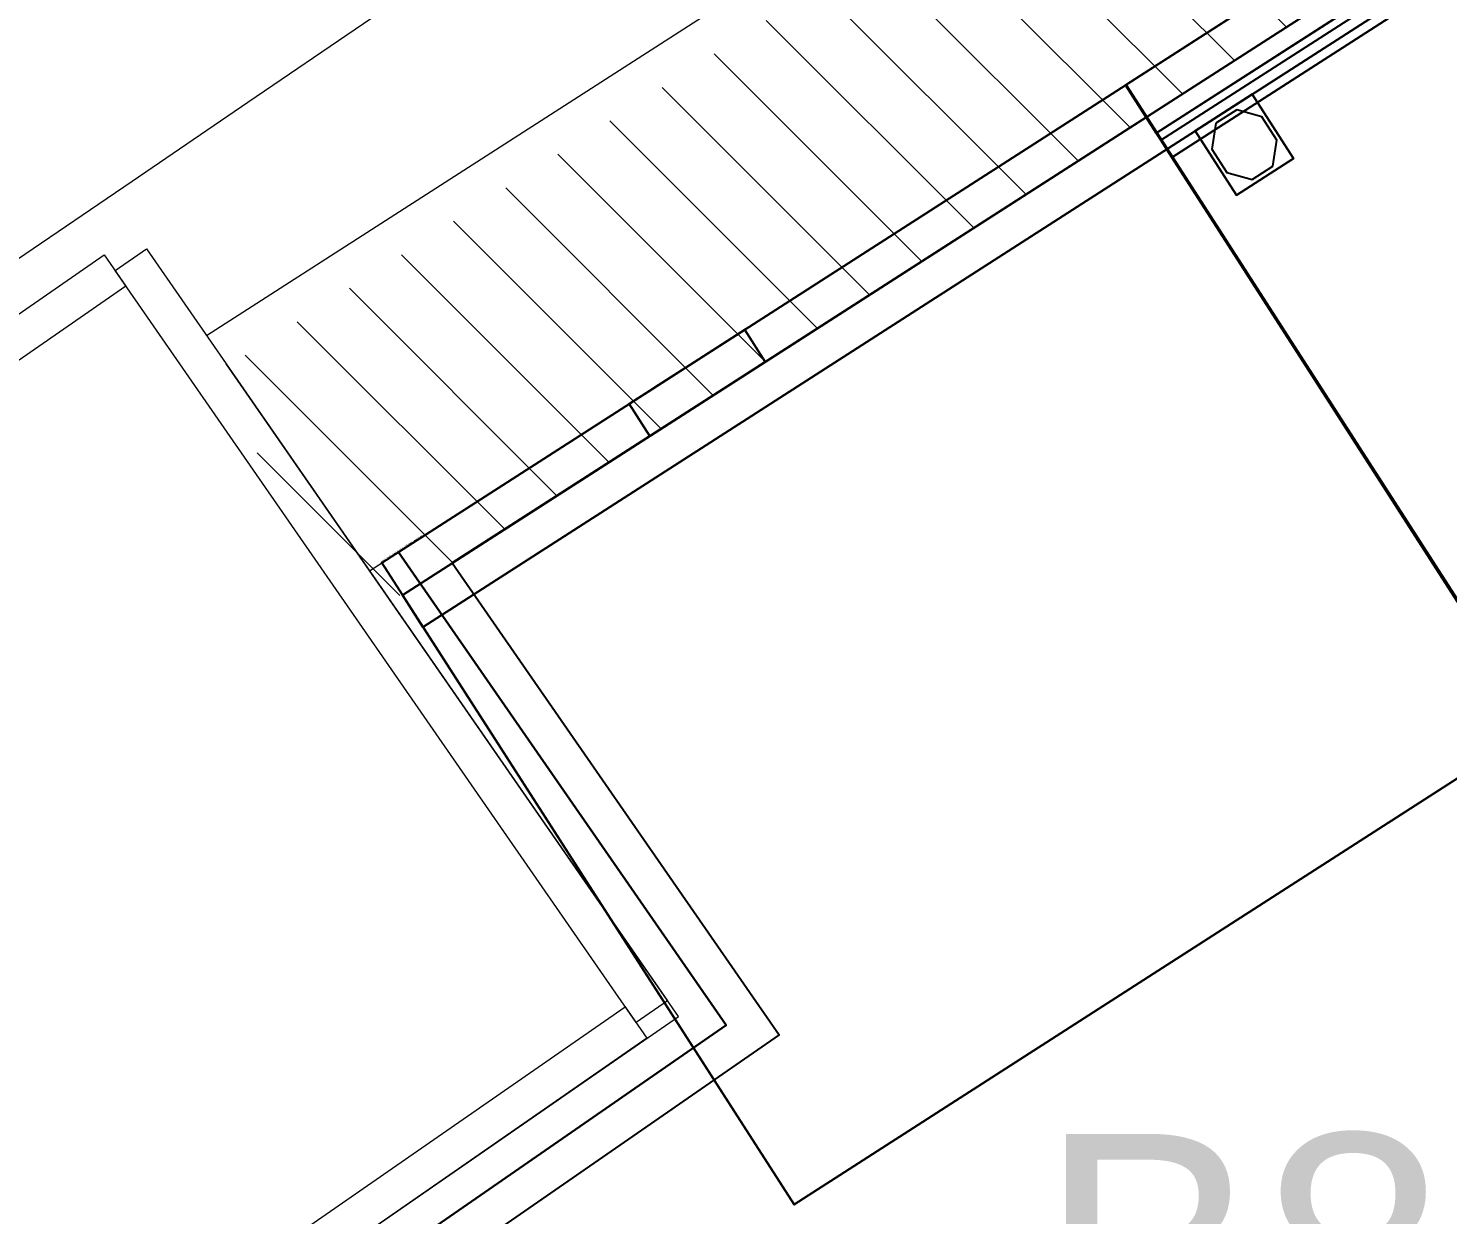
# Model space of a CAD drawing. Header units: millimetres. Extents: x 8159 to 14952, y 6817 to 11888.
# Drawn here: x 8646.9 to 8721.3, y 8208.5 to 8270.7 of the extents above; entities that cross this region are included whole.
import ezdxf
from ezdxf.enums import TextEntityAlignment as Align

# ---------------------------------------------------------------- set-up
doc = ezdxf.new("R2010")
doc.units = ezdxf.units.MM
doc.header["$LTSCALE"] = 5
for name, color, linetype in [('200-EquipBorder-2d', 9, 'Continuous'), ('200-EquipID-2d', 7, 'Continuous'), ('200-EquipInternal-2d', 252, 'Continuous'), ('200-EquipRemBorder-2d', 21, 'Continuous'), ('200-EquipSteel-3d', 9, 'Continuous')]:
    doc.layers.add(name, color=color, linetype=linetype)
doc.layers.add('200-InsPoint-3D', color=3, linetype='Continuous', plot=False)
for name, color, linetype, lineweight in [('3-YANGIN-DOLABI', 7, 'Continuous', 0), ('A-DUVAR', 5, 'Continuous', 18), ('anted', 10, 'Continuous', 0), ('FIBROBETON', 1, 'Continuous', 18), ('S-Fibrobeton', 26, 'Continuous', 25), ('S-Karkas', 48, 'Continuous', 25), ('S-Ölçü', 140, 'Continuous', 5), ('SİLİKON', 1, 'Continuous', 0), ('SİYAH', 253, 'Continuous', 5), ('YAZI', 250, 'Continuous', 30)]:
    doc.layers.add(name, color=color, linetype=linetype, lineweight=lineweight)
doc.styles.add('Arial', font='arial.ttf')
doc.styles.add('ROMANS', font='micross.ttf')

# ---------------------------------------------------------------- blocks, each defined once
blk = doc.blocks.new('*U15')
at = {"layer": 'S-Fibrobeton'}
blk.add_lwpolyline([(-2548.566904507291, -9987.315860158003), (-2552.681392000589, -9986.297347685359), (-2556.1046579737, -9988.366465873709), (-2556.612463393085, -9990.426109934708), (-2563.331311762842, -9994.487170768956), (-2558.158516291761, -10003.04533570174), (-2624.056239556666, -10042.87610357431), (-2629.229035027274, -10034.31793864186), (-2642.066282426377, -10042.0771318486), (-2643.359481294469, -10039.93759061514), (-2642.851675875301, -10037.87794655511), (-2644.92079406345, -10034.45468058233), (-2647.488243543711, -10036.00651922317), (-2642.574087846466, -10044.13677590917), (-2629.736840446895, -10036.3775827024), (-2624.564044975816, -10044.93574763518), (-2556.098872231942, -10003.55314112081), (-2561.271667702559, -9994.99497618824)], close=True, dxfattribs=at)
at = {"layer": 'S-Karkas'}
for points in [[(-2566.217215570973, -9986.453465265495), (-2631.415645105767, -10025.86156095644)], [(-2564.148097361356, -9989.87673122584), (-2629.346526897809, -10029.28482691404)]]:
    blk.add_lwpolyline(points, dxfattribs=at)
blk = doc.blocks.new('A$C23C11219')
at = {"layer": 'FIBROBETON'}
for p, q in [((5989.145412613141, 195.4770391329402), (6028.414222656175, 219.4345130775019)), ((6029.455851958059, 217.7271735103914), (5990.187041915083, 193.7696995657097)), ((5990.187041915083, 193.7696995657097), (5989.145412613141, 195.4770391329402)), ((5987.956543017211, 193.5823089019013), (5989.663882584204, 194.6239382036092)), ((5989.663882584204, 194.6239382036092), (6014.662985830708, 153.647788593591)), ((6012.95564626371, 152.6061592916503), (5987.956543017211, 193.5823089019013)), ((6014.141602292194, 154.4991137448087), (6053.410412335171, 178.4565876894921)), ((6054.452041637169, 176.7492481223798), (6015.183231594079, 152.7917741777)), ((6015.183231594079, 152.7917741777), (6014.141602292194, 154.4991137448087)), ((6014.662985830708, 153.647788593591), (6012.95564626371, 152.6061592916503))]:
    blk.add_line(p, q, dxfattribs=at)
blk.add_lwpolyline([(4170.990747755426, 707.80850754319), (4330.647340640495, -537.5282950992986, 0.0791181024765921), (6057.442217657468, 175.6914482803604), (5734.14981339181, 708.9886360769177, 0.2883040703584448), (5090.272659662144, 1000.52753596257, -0.0322071867154459)], format="xyb", close=True, dxfattribs=at)
blk.add_lwpolyline([(6041.302802437809, 289.1206434467585), (6049.854957591933, 294.3049972750196), (6132.921529196799, 157.2766992752094), (5995.789387635632, 74.38959688901015), (5990.560441084825, 83.04059205396881)], dxfattribs=at)
at = {"layer": 'S-Ölçü'}
blk.add_blockref('*U15', (8639.961310977982, 10154.54646579966), dxfattribs=at)
blk = doc.blocks.new('attrib')
at = {"layer": '200-EquipID-2d', "style": 'Arial'}
blk.add_attdef('POS', text='', height=2.5, dxfattribs=at).set_placement((0, 0, -1), align=Align.MIDDLE)
at = {"layer": '200-EquipID-2d', "style": 'ROMANS', "flags": 1}
for tag, p in [('ZONA', (0, -4.905095720823795, -2)), ('EQUIPMENTDATA', (0, -7.890274889613664, -2)), ('LONGDESCR', (0, -11.30193611299489, -2)), ('EQUIPMENTCONN', (0, -14.71363678363338, -2)), ('ACCESSORYDATA', (0, -18.55191784604287, -2)), ('ACCESSORYCONN', (0, -21.85697841988653, -2))]:
    blk.add_attdef(tag, text='', height=2.5, dxfattribs=at).set_placement(p, align=Align.CENTER)
blk = doc.blocks.new('TG1110P')
at = {"layer": '200-EquipBorder-2d'}
blk.add_lwpolyline([(0, 0), (1100, 0), (1100, -700), (0, -700)], close=True, dxfattribs=at)
at = {"layer": '200-EquipInternal-2d'}
blk.add_line((-5.684341886080801e-13, -30), (1100, -30), dxfattribs=at)
at = {"layer": '200-EquipSteel-3d'}
blk.add_lwpolyline([(32.75126265846879, -42.5), (22.49999999999801, -52.75126265847121), (22.49999999999801, -67.2487373415288), (32.75126265846879, -77.5), (47.24873734152723, -77.5), (57.49999999999801, -67.2487373415288), (57.49999999999801, -52.75126265847121), (47.24873734152723, -42.5)], close=True, dxfattribs=at)
at = {"layer": '200-EquipSteel-3d', "invisible_edges": 15}
for points in [[(-2.273736754432321e-12, 0, 900), (-2.273736754432321e-12, 0, 1000), (-2.273736754432321e-12, -30, 1000), (-2.131628207280301e-12, -30, 900)], [(-2.273736754432321e-12, 0, 850), (-2.273736754432321e-12, -700, 850), (0, -700, 900), (-2.273736754432321e-12, 0, 900)], [(-2.131628207280301e-12, -30, 900), (-2.273736754432321e-12, -30, 914.9999999999999), (-2.273736754432321e-12, -34.39339828220227, 904.3933982822016), (-2.273736754432321e-12, -45, 900)]]:
    blk.add_3dface(points, dxfattribs=at)
at = {"layer": '200-EquipSteel-3d'}
for points in [[(-2.273736754432321e-12, 0, 1000), (1099.999999999998, 0, 1000), (1099.999999999998, -30, 1000), (-2.273736754432321e-12, -30, 1000)], [(-2.273736754432321e-12, 0, 1000), (-2.273736754432321e-12, 0, 850), (1099.999999999998, 0, 850), (1099.999999999998, 0, 1000)], [(1099.999999999998, 0, 850), (1099.999999999998, -700, 850), (-2.273736754432321e-12, -700, 850), (-2.273736754432321e-12, 0, 850)], [(-2.273736754432321e-12, -30, 1000), (1099.999999999998, -30, 1000), (1099.999999999998, -30, 914.9999999999999), (-2.273736754432321e-12, -30, 914.9999999999999)], [(-2.273736754432321e-12, -30, 914.9999999999999), (-2.273736754432321e-12, -34.39339828220227, 904.3933982822016), (1099.999999999998, -34.39339828220227, 904.3933982822016), (1099.999999999998, -30, 914.9999999999999)], [(-2.273736754432321e-12, -45, 900), (-2.273736754432321e-12, -34.39339828220227, 904.3933982822016), (1099.999999999998, -34.39339828220227, 904.3933982822016), (1099.999999999998, -45, 900)], [(1099.999999999998, -700, 900), (0, -700, 900), (-2.273736754432321e-12, -45, 900), (1099.999999999998, -45, 900)]]:
    blk.add_3dface(points, dxfattribs=at)
at = {"layer": '200-InsPoint-3D'}
blk.add_point((0, 0), dxfattribs=at)
at = {"layer": '200-InsPoint-3D', "flags": 9}
blk.add_attdef('DISTANG', (0, 0), '', height=1, dxfattribs=at)
at = {"layer": '200-EquipSteel-3d'}
mesh = blk.add_polymesh((6, 3), dxfattribs=at)
for k, corner in enumerate([(59.99999999999773, -80, 849.9999999999998), (59.99999999999773, -80, 49.99999999999977), (59.99999999999773, -80, 49.99999999999977), (19.99999999999773, -80, 849.9999999999998), (19.99999999999773, -80, 49.99999999999977), (19.99999999999773, -80, 49.99999999999977), (19.99999999999773, -40, 849.9999999999998), (19.99999999999773, -40, 49.99999999999977), (19.99999999999773, -80, 49.99999999999977), (59.99999999999773, -40, 849.9999999999998), (59.99999999999773, -40, 49.99999999999977), (59.99999999999773, -80, 49.99999999999977), (59.99999999999773, -40, 849.9999999999998), (59.99999999999773, -40, 849.9999999999998), (59.99999999999773, -80, 849.9999999999998), (19.99999999999773, -40, 849.9999999999998), (19.99999999999773, -40, 849.9999999999998), (19.99999999999773, -80, 849.9999999999998)]):
    mesh.set_mesh_vertex(divmod(k, 3), corner)
blk = doc.blocks.new('WSS144')
at = {"layer": '200-EquipInternal-2d'}
blk.add_line((1402.477064220184, -20.09174311926608), (0, -20.09174311926608), dxfattribs=at)
at = {"layer": '200-EquipRemBorder-2d'}
for p, q in [((0, 0), (1402.477064220184, 0)), ((0, 0), (0, -400)), ((0, 0), (1402.477064220184, 0)), ((220.5504587155963, 0), (150.3669724770643, 0)), ((205.5045871559633, 0), (165.4128440366972, 0)), ((205.5045871559633, 0), (165.4128440366972, 0)), ((165.4128440366972, 0), (165.4128440366972, 0)), ((205.5045871559633, 0), (205.5045871559633, 0)), ((1402.477064220184, -400), (0, -400))]:
    blk.add_line(p, q, dxfattribs=at)
at = {"layer": '200-EquipSteel-3d', "extrusion": (-1, 0, 0)}
blk.add_solid([(391.0000000000005, 1600, -205.0000000000006), (20.00000000000028, 1600, -205.0000000000006), (20.00000000000028, 1500, -205.0000000000006)], dxfattribs=at)
at = {"layer": '200-InsPoint-3D'}
for p in [(0, 0), (0, -400)]:
    blk.add_point(p, dxfattribs=at)
blk.add_attdef('DISTANG', (0, 0), '', height=1, dxfattribs=at)
at = {"layer": '200-EquipSteel-3d'}
mesh = blk.add_polymesh((6, 3), dxfattribs=at)
for k, corner in enumerate([(220.0000000000006, -20, 1800), (220.0000000000006, -20, 1400), (220.0000000000006, -20, 1400), (150.0000000000006, -20, 1800), (150.0000000000006, -20, 1400), (150.0000000000006, -20, 1400), (150.0000000000006, 0, 1800), (150.0000000000006, 0, 1400), (150.0000000000006, -20, 1400), (220.0000000000006, 0, 1800), (220.0000000000006, 0, 1400), (220.0000000000006, -20, 1400), (220.0000000000006, 0, 1800), (220.0000000000006, 0, 1800), (220.0000000000006, -20, 1800), (150.0000000000006, 0, 1800), (150.0000000000006, 0, 1800), (150.0000000000006, -20, 1800)]):
    mesh.set_mesh_vertex(divmod(k, 3), corner)
mesh = blk.add_polymesh((6, 3), dxfattribs=at)
for k, corner in enumerate([(1400, -400, 1630), (1400, -400, 1600), (1400, -400, 1600), (5.684341886080801e-13, -400, 1630), (5.684341886080801e-13, -400, 1600), (5.684341886080801e-13, -400, 1600), (5.684341886080801e-13, -20, 1630), (5.684341886080801e-13, -20, 1600), (5.684341886080801e-13, -400, 1600), (1400, -20, 1630), (1400, -20, 1600), (1400, -400, 1600), (1400, -20, 1630), (1400, -20, 1630), (1400, -400, 1630), (5.684341886080801e-13, -20, 1630), (5.684341886080801e-13, -20, 1630), (5.684341886080801e-13, -400, 1630)]):
    mesh.set_mesh_vertex(divmod(k, 3), corner)
mesh = blk.add_polymesh((6, 3), dxfattribs=at)
for k, corner in enumerate([(1400, -40, 1660), (1400, -40, 1630), (1400, -40, 1630), (5.684341886080801e-13, -40, 1660), (5.684341886080801e-13, -40, 1630), (5.684341886080801e-13, -40, 1630), (5.684341886080801e-13, -20, 1660), (5.684341886080801e-13, -20, 1630), (5.684341886080801e-13, -40, 1630), (1400, -20, 1660), (1400, -20, 1630), (1400, -40, 1630), (1400, -20, 1660), (1400, -20, 1660), (1400, -40, 1660), (5.684341886080801e-13, -20, 1660), (5.684341886080801e-13, -20, 1660), (5.684341886080801e-13, -40, 1660)]):
    mesh.set_mesh_vertex(divmod(k, 3), corner)

msp = doc.modelspace()

# ---------------------------------------------------------------- hatches: boundary and pattern name
at = {"layer": 'SİYAH', "extrusion": (-1e-16, 0.0106729769486166, 0.9999430421594294)}
h = msp.add_hatch(dxfattribs=at)
h.set_pattern_fill('ANSI31', color=256, scale=0.9999999999999988, angle=-89.9999999999992, style=0)
h.set_pattern_definition([(315.0000000000007, (93577.5510261486, 99433.08740800693), (2.245064030267255, 2.245064030267324), [])])
h.paths.add_polyline_path([(8940.00921403169, 8417.291306702784), (8932.263235153607, 8430.143828106608), (8897.097698712989, 8407.541853393603), (8897.132066053111, 8407.485734647518), (8894.573559552407, 8405.919511315107), (8656.252971093903, 8252.743519729556), (8664.798476212198, 8240.404878496352)])

# ---------------------------------------------------------------- linework, layer by layer
at = {"layer": '200-EquipID-2d', "elevation": 129.6867239968079}
msp.add_lwpolyline([(8704.473833594873, 8267.760511404342), (8666.313585060596, 8243.23513986891), (8683.49936702853, 8218.425225972505), (8661.340106137539, 8203.079023085942), (8685.191914957983, 8168.43300822175)], dxfattribs=at)
at = {"layer": '200-EquipInternal-2d'}
msp.add_line((8742.849453213079, 8208.126940840226, 136.89794760768), (8704.473833594871, 8267.76051140434, 129.6867239968079), dxfattribs=at)
at = {"layer": '200-EquipInternal-2d', "elevation": 129.6867239968079}
for points in [[(8704.473833594871, 8267.76051140434), (8742.849453213079, 8208.126940840226), (8685.191914983076, 8168.433008239025), (8661.340106137539, 8203.079023085942), (8683.498059298208, 8218.424320315275), (8666.313585060596, 8243.23513986891), (8704.473833594871, 8267.76051140434)], [(8705.55515482339, 8266.078029784603), (8669.136608883522, 8242.672040456384), (8686.28242556043, 8217.919821661144), (8664.118433816191, 8202.57034246342), (8686.83927319311, 8169.567120581773)]]:
    msp.add_lwpolyline(points, dxfattribs=at)
at = {"layer": 'A-DUVAR', "extrusion": (0, 0.0106729769486166, 0.9999430421594294)}
for points, elevation in [([(8656.252971094107, 8252.743519729498), (8932.26323515381, 8430.143828106595)], 217.9209546759592), ([(8664.798476213013, 8240.404878496685), (8940.009214031894, 8417.291306702784)], 217.9209546759595)]:
    msp.add_lwpolyline(points, dxfattribs=dict(at, elevation=elevation))
at = {"layer": 'anted', "ltscale": 3, "extrusion": (0, 0.0106729769486166, 0.9999430421594294), "elevation": 217.9209546759566}
msp.add_lwpolyline([(11856.75959861381, 9414.67589716946), (11856.75959861369, 7096.247820244042), (8385.900081329082, 7096.247820244027), (8385.900081329082, 9414.67589716943)], close=True, dxfattribs=at)
msp.add_lwpolyline([(11856.75959861381, 9414.67589716946), (11856.75959861369, 7096.247820244042), (8385.900081329082, 7096.247820244027), (8385.900081329082, 9414.67589716943)], close=True, dxfattribs=at)
msp.add_lwpolyline([(11856.75959861381, 9414.67589716946), (11856.75959861369, 7096.247820244042), (8385.900081329082, 7096.247820244027), (8385.900081329082, 9414.67589716943)], close=True, dxfattribs=at)
msp.add_lwpolyline([(11856.75959861381, 9414.67589716946), (11856.75959861369, 7096.247820244042), (8385.900081329082, 7096.247820244027), (8385.900081329082, 9414.67589716943)], close=True, dxfattribs=at)
at = {"layer": 'SİLİKON', "extrusion": (0, 0.0106729769486166, 0.9999430421594294)}
for points, elevation in [([(8655.88015211051, 8199.628371558807), (8680.993451396882, 8217.021358641925), (8657.2784317096, 8251.262882782476)], 217.9209546759595), ([(8661.34010613748, 8201.220281557305), (8683.498059298208, 8216.566452871459), (8666.313585060596, 8241.378685676293)], 217.9209546759515)]:
    msp.add_lwpolyline(points, dxfattribs=dict(at, elevation=elevation))
at = {"layer": 'YAZI', "linetype": 'Continuous', "ltscale": 10, "extrusion": (0, 0.0106729769486166, 0.9999430421594294)}
for points, elevation in [([(8159.109881424205, 9661.148357992535), (12372.46505696071, 9661.148357992637), (12372.46505696071, 6815.050661972349), (8159.109881424292, 6815.050661972349)], 240.5073596205836), ([(8159.109881424205, 9661.148357992535), (12372.46505696071, 9661.148357992637), (12372.46505696071, 6815.050661972349), (8159.109881424292, 6815.050661972349)], 240.5073596205836), ([(8159.109881424205, 9661.148357992535), (12372.46505696071, 9661.148357992637), (12372.46505696071, 6815.050661972349), (8159.109881424292, 6815.050661972349)], 240.5073596205836), ([(8159.109881424205, 9661.148357992535), (12372.46505696071, 9661.148357992637), (12372.46505696071, 6815.050661972349), (8159.109881424292, 6815.050661972349)], 240.5073596205836), ([(8199.969989806215, 9620.288249607886), (12331.6049485812, 9620.288249607944), (12331.6049485812, 6855.910770350232), (8199.969989806215, 6855.910770350145)], 240.5073596205904), ([(8254.372904811293, 9565.88533460425), (12277.20203357371, 9565.88533460425), (12277.20203357359, 6910.313685353765), (8254.37290481141, 6910.313685353765)], 240.5073596205908)]:
    msp.add_lwpolyline(points, close=True, dxfattribs=dict(at, elevation=elevation))

# ---------------------------------------------------------------- block references
ref = msp.add_blockref('WSS144', (8665.435972319456, 8242.671103224216, 128.083312645675), dxfattribs=dict(xscale=0.1028571428573486, yscale=0.09999999999990905, zscale=0.09999999999999432, rotation=32.72862105070788))
ref.add_attrib('DISTANG', '1460.308186651023^I5.619139144352902', (8665.435972319456, 8242.671103224216, 128.083312645675), dxfattribs={"layer": '200-InsPoint-3D', "height": 0.1, "rotation": 32.72862105072166})
at = {"xscale": 0.0890909090901948, "yscale": 0.1000000000009402, "zscale": 0.09999999999999432, "rotation": 32.72862105073008}
msp.add_blockref('TG1110P', (8704.4366352635, 8267.736604251362, 129.167608345027), dxfattribs=at)
at = {"layer": '200-EquipID-2d'}
ref = msp.add_blockref('attrib', (8710.57628234948, 8206.480254916269), dxfattribs=dict(at, xscale=5, yscale=5, zscale=5))
ref.add_attrib('POS', 'B8', dxfattribs={"color": 7, "height": 12.5, "style": 'Arial'}).set_placement((8710.57628234948, 8206.480254916269, -5), align=Align.MIDDLE)
at = {"layer": '3-YANGIN-DOLABI', "extrusion": (0, 0.0106729769486166, 0.9999430421594294), "rotation": 183.318814803488}
msp.add_blockref('A$C23C11219', (14647.13212257051, 8757.753626397733, 217.9209546759612), dxfattribs=at)

doc.saveas('drawing.dxf')
